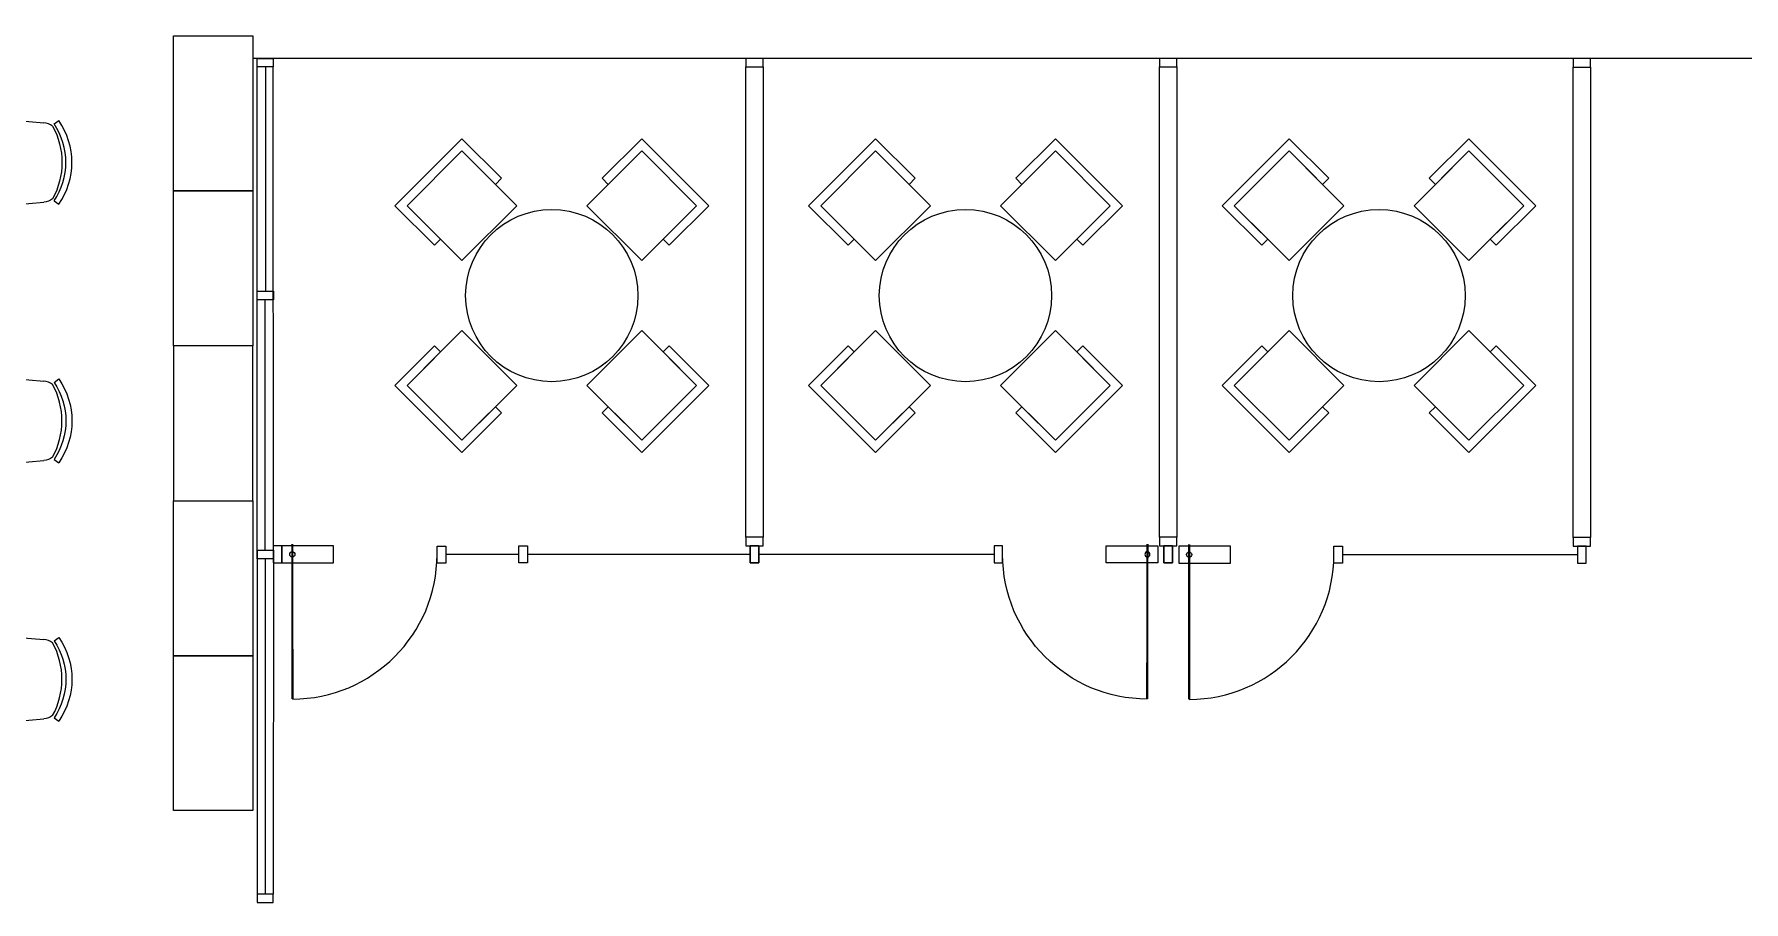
# Model space of a CAD drawing. Header units: millimetres. Extents: x 489570 to 664474, y -400689 to -233120.
# Drawn here: x 526675 to 536595, y -285021 to -279984 of the extents above; entities that cross this region are included whole.
import ezdxf

# ---------------------------------------------------------------- set-up
doc = ezdxf.new("R2010")
doc.units = ezdxf.units.MM
doc.header["$LTSCALE"] = 10
doc.header["$MEASUREMENT"] = 0
for name, color, linetype in [('03AFP', 2, 'Continuous'), ('06ADS', 6, 'Continuous'), ('07APP', 7, 'Continuous'), ('XREF WTC3 FPPP MAY09 1$0$DIMFUR-IN', 1, 'Continuous'), ('XREF WTC3 FPPP MAY09 1$0$WAL', 7, 'Continuous')]:
    doc.layers.add(name, color=color, linetype=linetype)

# ---------------------------------------------------------------- blocks, each defined once
blk = doc.blocks.new('XREF WTC3 FPPP MAY09 1$0$FRAME')
at = {"const_width": 13}
blk.add_lwpolyline([(-46.6, 23.2), (853.4, 24)], dxfattribs=at)
at = {"color": 1}
blk.add_circle((13.4, 23.2), 15, dxfattribs=at)
blk.add_arc((13.4, 23.2), 840, 0.05288, 90, dxfattribs=at)
at = {"layer": 'Defpoints', "color": 1, "lineweight": 5}
blk.add_lwpolyline([(-36.6, 263.2), (-36.6, -36.8), (63.4, -36.8), (63.4, 263.2)], close=True, dxfattribs=at)
blk = doc.blocks.new('XREF WTC3 FPPP MAY09 1$0$P non F')
at = {"layer": 'XREF WTC3 FPPP MAY09 1$0$WAL', "rotation": 180}
blk.add_blockref('XREF WTC3 FPPP MAY09 1$0$FRAME', (0, 30), dxfattribs=at)
blk = doc.blocks.new('XREF WTC3 FPPP MAY09 1$0$ks')
for p, q in [((-223.6, 438.3), (-243, 466.7)), ((223.6, 438.3), (243, 466.7)), ((-253, 116.8), (-230.3, 378.3)), ((253, 116.8), (230.3, 378.3))]:
    blk.add_line(p, q)
blk.add_arc((0, 48.8), 435.6, 61.0043, 118.9957)
at = {"extrusion": (0, 0, -1)}
for centre, major_axis, ratio, start_param, end_param in [((0, 111.6), (-304.3, 304.3), 1, 0.185348, 1.385448), ((0, 111.6), (-280, 280), 1, 0.185348, 1.385448), ((127.5, 369.3), (73, 73), 1, 0.160001, 0.69866), ((-153.3, 121.1), (88.6, 52.9), 0.876356, 2.588527, 3.694659), ((153.3, 121.1), (-88.6, 52.9), 0.876356, 2.588527, 3.694659), ((0, -1288.4), (-947.1, 947.1), 1, 0.63229, 0.938507)]:
    blk.add_ellipse(centre, major_axis=major_axis, ratio=ratio, start_param=start_param, end_param=end_param, dxfattribs=at)
blk.add_ellipse((-127.5, 369.3), major_axis=(-73, 73), ratio=1, start_param=0.160001, end_param=0.69866)

msp = doc.modelspace()

# ---------------------------------------------------------------- linework, layer by layer
msp.add_line((528434.4, -280124.6), (528434.4, -280124.6))
at = {"layer": '03AFP'}
for points in [[(527483.3, -280893.4), (527483.3, -279993.9), (527943.3, -279993.9), (527943.3, -280893.4)], [(529156.5, -280661.9), (528838.3, -280980.1), (529156.5, -281298.3), (529474.7, -280980.1), (529156.5, -280661.9), (528838.3, -280980.1), (529032.8, -281174.5), (528997.4, -281209.9), (528767.6, -280980.1), (529156.5, -280591.2), (529386.3, -280821), (529351, -280856.4), (529156.5, -280661.9)], [(530199.7, -280661.9), (530517.9, -280980.1), (530199.7, -281298.3), (529881.5, -280980.1), (530199.7, -280661.9), (530517.9, -280980.1), (530323.4, -281174.5), (530358.8, -281209.9), (530588.6, -280980.1), (530199.7, -280591.2), (529969.9, -280821), (530005.2, -280856.4), (530199.7, -280661.9)], [(531556.9, -280661.9), (531238.7, -280980.1), (531556.9, -281298.3), (531875.1, -280980.1), (531556.9, -280661.9), (531238.7, -280980.1), (531433.1, -281174.5), (531397.8, -281209.9), (531168, -280980.1), (531556.9, -280591.2), (531786.7, -280821), (531751.3, -280856.4), (531556.9, -280661.9)], [(532600.1, -280661.9), (532918.2, -280980.1), (532600.1, -281298.3), (532281.9, -280980.1), (532600.1, -280661.9), (532918.2, -280980.1), (532723.8, -281174.5), (532759.2, -281209.9), (532989, -280980.1), (532600.1, -280591.2), (532370.2, -280821), (532405.6, -280856.4), (532600.1, -280661.9)], [(533956.4, -280661.9), (533638.2, -280980.1), (533956.4, -281298.3), (534274.6, -280980.1), (533956.4, -280661.9), (533638.2, -280980.1), (533832.6, -281174.5), (533797.3, -281209.9), (533567.5, -280980.1), (533956.4, -280591.2), (534186.2, -280821), (534150.8, -280856.4), (533956.4, -280661.9)], [(534999.6, -280661.9), (535317.7, -280980.1), (534999.6, -281298.3), (534681.4, -280980.1), (534999.6, -280661.9), (535317.7, -280980.1), (535123.3, -281174.5), (535158.7, -281209.9), (535388.5, -280980.1), (534999.6, -280591.2), (534769.7, -280821), (534805.1, -280856.4), (534999.6, -280661.9)], [(527483.3, -281792.9), (527483.3, -280893.4), (527943.3, -280893.4), (527943.3, -281792.9)], [(529156.5, -282341.5), (528838.3, -282023.3), (529156.5, -281705.1), (529474.7, -282023.3), (529156.5, -282341.5), (528838.3, -282023.3), (529032.8, -281828.8), (528997.4, -281793.4), (528767.6, -282023.3), (529156.5, -282412.2), (529386.3, -282182.4), (529351, -282147), (529156.5, -282341.5)], [(530199.7, -282341.5), (530517.9, -282023.3), (530199.7, -281705.1), (529881.5, -282023.3), (530199.7, -282341.5), (530517.9, -282023.3), (530323.4, -281828.8), (530358.8, -281793.4), (530588.6, -282023.3), (530199.7, -282412.2), (529969.9, -282182.4), (530005.2, -282147), (530199.7, -282341.5)], [(531556.9, -282341.5), (531238.7, -282023.3), (531556.9, -281705.1), (531875.1, -282023.3), (531556.9, -282341.5), (531238.7, -282023.3), (531433.1, -281828.8), (531397.8, -281793.4), (531168, -282023.3), (531556.9, -282412.2), (531786.7, -282182.4), (531751.3, -282147), (531556.9, -282341.5)], [(532600.1, -282341.5), (532918.2, -282023.3), (532600.1, -281705.1), (532281.9, -282023.3), (532600.1, -282341.5), (532918.2, -282023.3), (532723.8, -281828.8), (532759.2, -281793.4), (532989, -282023.3), (532600.1, -282412.2), (532370.2, -282182.4), (532405.6, -282147), (532600.1, -282341.5)], [(533956.4, -282341.5), (533638.2, -282023.3), (533956.4, -281705.1), (534274.6, -282023.3), (533956.4, -282341.5), (533638.2, -282023.3), (533832.6, -281828.8), (533797.3, -281793.4), (533567.5, -282023.3), (533956.4, -282412.2), (534186.2, -282182.4), (534150.8, -282147), (533956.4, -282341.5)], [(534999.6, -282341.5), (535317.7, -282023.3), (534999.6, -281705.1), (534681.4, -282023.3), (534999.6, -282341.5), (535317.7, -282023.3), (535123.3, -281828.8), (535158.7, -281793.4), (535388.5, -282023.3), (534999.6, -282412.2), (534769.7, -282182.4), (534805.1, -282147), (534999.6, -282341.5)], [(527483.3, -281792.9), (527483.3, -282692.4), (527943.3, -282692.4), (527943.3, -281792.9)], [(527483.3, -283591.9), (527483.3, -282692.4), (527943.3, -282692.4), (527943.3, -283591.9)], [(527483.3, -284491.4), (527483.3, -283591.9), (527943.3, -283591.9), (527943.3, -284491.4)]]:
    msp.add_lwpolyline(points, close=True, dxfattribs=at)
for centre in [(529678.1, -281501.7), (532078.5, -281501.7), (534478, -281501.7)]:
    msp.add_circle(centre, 500, dxfattribs=at)
at = {"layer": '06ADS'}
for p, q in [((528015.3, -280124.6), (528015.3, -280124.6)), ((527969.1, -283028.8), (527968.3, -280174.6)), ((527969.1, -283028.8), (527968.3, -280174.6)), ((528063.1, -283028.8), (528062.3, -280174.6)), ((528063.1, -283028.8), (528062.3, -280174.6)), ((528015.3, -282978.8), (528015.6, -281526.7)), ((528015.3, -282978.8), (528015.6, -281526.7)), ((527969.1, -282978.8), (527968.3, -284975.4)), ((528063.1, -282978.8), (528062.3, -284975.4)), ((529487.4, -283003.8), (529062.3, -283003.8)), ((530829.7, -283003.8), (529537.4, -283003.8)), ((532244, -283003.8), (530879.7, -283003.8)), ((534266.3, -283005.4), (535629.6, -283005.4)), ((528015.3, -283028.8), (528015.3, -284975.4))]:
    msp.add_line(p, q, dxfattribs=at)
for points in [[(527990.3, -280174.6), (527968.3, -280174.6), (527968.3, -280124.6), (528062.3, -280124.6), (528062.3, -280174.6), (527968.3, -280174.6)], [(528016.3, -280174.6), (528016.6, -281476.7)], [(528040.6, -281526.7), (527968.6, -281526.7), (527968.6, -281476.7), (528062.6, -281476.7), (528062.6, -281526.7), (528040.6, -281526.7)], [(527990.3, -283028.8), (527968.3, -283028.8), (527968.3, -282978.8), (528062.3, -282978.8), (528062.3, -283028.8), (527968.3, -283028.8)], [(527990.3, -283028.8), (527968.3, -283028.8), (527968.3, -282978.8), (528062.3, -282978.8), (528062.3, -283028.8), (527968.3, -283028.8)]]:
    msp.add_lwpolyline(points, dxfattribs=at)
at = {"layer": '06ADS', "color": 2}
msp.add_lwpolyline([(528062.3, -283053.8), (528112.3, -283053.8), (528112.3, -282953.8), (528062.3, -282953.8)], close=True, dxfattribs=at)
msp.add_lwpolyline([(528062.3, -283053.8), (528112.3, -283053.8), (528112.3, -282953.8), (528062.3, -282953.8)], close=True, dxfattribs=at)
at = {"layer": '06ADS'}
msp.add_lwpolyline([(527968.3, -284975.4), (527968.3, -285025.4), (528062.3, -285025.4), (528062.3, -284975.4)], close=True, dxfattribs=at)
at = {"layer": '07APP'}
msp.add_lwpolyline([(536360, -272149.6), (536360, -270179.8), (536659.7, -270179.8), (536659.7, -280124.6), (527948.1, -280124.6)], dxfattribs=at)
at = {"layer": 'XREF WTC3 FPPP MAY09 1$0$DIMFUR-IN', "color": 2}
for p, q in [((530804.7, -282903.8), (530804.7, -280174.6)), ((530904.7, -280174.6), (530904.7, -282903.8)), ((533205.1, -282903.8), (533205.1, -280174.6)), ((533305.1, -280174.6), (533305.1, -282903.8)), ((535604.6, -282905.4), (535604.6, -280176.3)), ((535704.6, -280176.3), (535704.6, -282905.4))]:
    msp.add_line(p, q, dxfattribs=at)
for points in [[(530904.7, -280174.6), (530904.7, -280124.6), (530804.7, -280124.6), (530804.7, -280174.6)], [(533305.1, -280174.6), (533305.1, -280124.6), (533205.1, -280124.6), (533205.1, -280174.6)], [(535704.6, -280176.3), (535704.6, -280126.3), (535604.6, -280126.3), (535604.6, -280176.3)], [(530904.7, -282953.8), (530904.7, -282903.8), (530804.7, -282903.8), (530804.7, -282953.8)], [(533305.1, -282953.8), (533305.1, -282903.8), (533205.1, -282903.8), (533205.1, -282953.8)], [(535704.6, -282955.4), (535704.6, -282905.4), (535604.6, -282905.4), (535604.6, -282955.4)], [(529062.3, -283055.3), (529012.3, -283055.3), (529012.3, -282955.3), (529062.3, -282955.3)], [(529537.4, -283053.8), (529487.4, -283053.8), (529487.4, -282953.8), (529537.4, -282953.8)], [(530829.7, -283053.8), (530879.7, -283053.8), (530879.7, -282953.8), (530829.7, -282953.8)], [(530829.7, -282953.8), (530879.7, -282953.8), (530879.7, -283053.8), (530829.7, -283053.8)], [(532244, -283053.8), (532294, -283053.8), (532294, -282953.8), (532244, -282953.8)], [(533230.1, -283053.8), (533280.1, -283053.8), (533280.1, -282953.8), (533230.1, -282953.8)], [(533230.1, -282953.8), (533280.1, -282953.8), (533280.1, -283053.8), (533230.1, -283053.8)], [(534266.3, -283055.4), (534216.3, -283055.4), (534216.3, -282955.4), (534266.3, -282955.4)], [(535629.6, -283055.4), (535679.6, -283055.4), (535679.6, -282955.4), (535629.6, -282955.4)]]:
    msp.add_lwpolyline(points, close=True, dxfattribs=at)

# ---------------------------------------------------------------- block references
at = {"layer": '03AFP', "xscale": -1, "rotation": 270}
msp.add_blockref('XREF WTC3 FPPP MAY09 1$0$ks', (526351.5, -280728.8), dxfattribs=at)
at = {"layer": '03AFP', "rotation": 270}
for p in [(526351.5, -282228.8), (526351.5, -283728.8)]:
    msp.add_blockref('XREF WTC3 FPPP MAY09 1$0$ks', p, dxfattribs=at)
at = {"layer": 'XREF WTC3 FPPP MAY09 1$0$DIMFUR-IN', "color": 1, "rotation": 90}
for p in [(528179.1, -282990.4), (533383, -282992)]:
    msp.add_blockref('XREF WTC3 FPPP MAY09 1$0$P non F', p, dxfattribs=at)
at = {"layer": 'XREF WTC3 FPPP MAY09 1$0$DIMFUR-IN', "color": 1, "xscale": -1, "rotation": 270}
msp.add_blockref('XREF WTC3 FPPP MAY09 1$0$P non F', (533127.2, -282990.4), dxfattribs=at)

doc.saveas('drawing.dxf')
